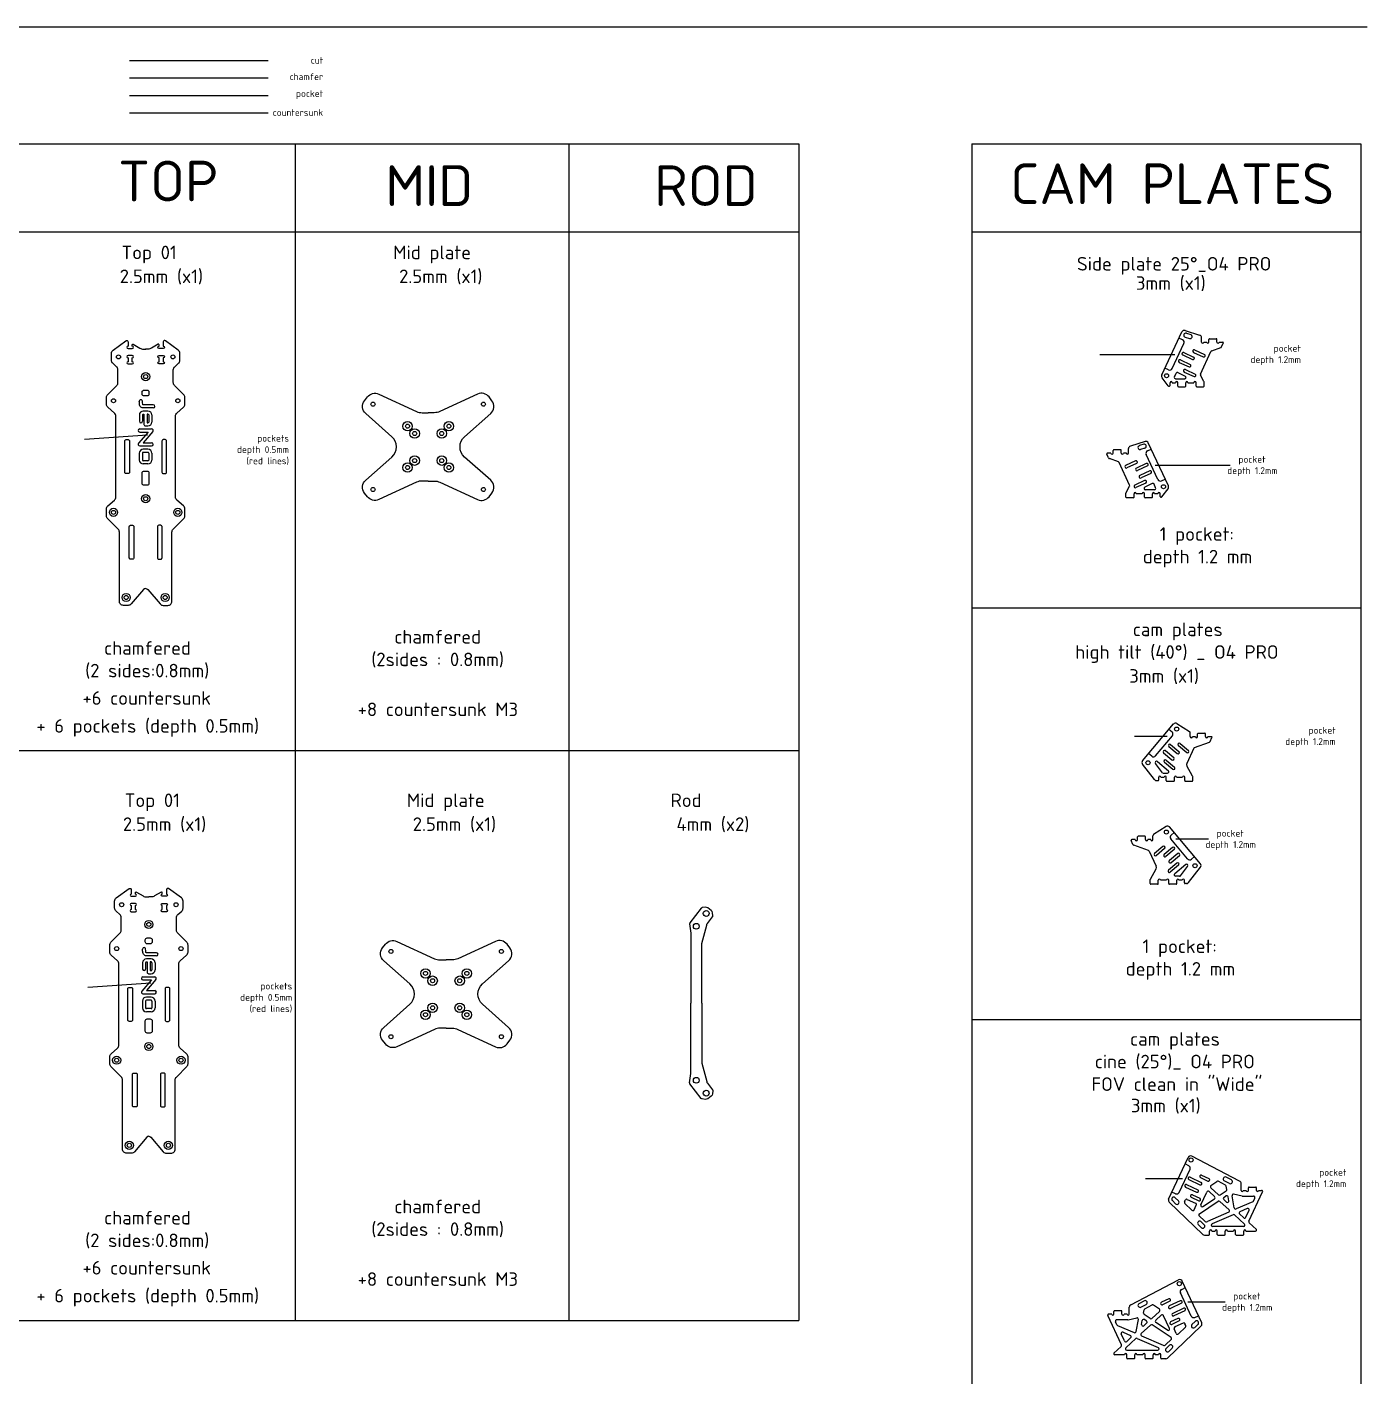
# Model space of a CAD drawing. Header units: millimetres. Extents: x -432 to 1510, y -1467 to 566.
# Drawn here: x 520 to 1509, y -499 to 496 of the extents above; entities that cross this region are included whole.
import ezdxf

# ---------------------------------------------------------------- set-up
doc = ezdxf.new("R2010")
doc.units = ezdxf.units.MM
for name, color, linetype in [('ANNOTATION', 7, 'Continuous'), ('CHAMFER', 7, 'Continuous'), ('COUNTERSINK', 7, 'Continuous'), ('CUT', 7, 'Continuous'), ('POCKET', 7, 'Continuous')]:
    doc.layers.add(name, color=color, linetype=linetype)

msp = doc.modelspace()

# ---------------------------------------------------------------- linework, layer by layer
at = {"layer": 'ANNOTATION'}
for p, q in [((0, 496), (1509.18, 496)), ((0, 409.71), (1090, 409.71)), ((718.16, 409.71), (718.16, -458.36)), ((920.23, 409.71), (920.23, -458.36)), ((1090, 409.71), (1090, -458.36)), ((1217.51, 409.71), (1217.51, -1175.21)), ((1217.51, 409.71), (1504.62, 409.71)), ((1504.62, 409.71), (1504.62, -1175.21)), ((0, 344.9), (1090, 344.9)), ((1217.51, 344.9), (1504.62, 344.9)), ((1217.51, 67.29), (1504.62, 67.29)), ((0, -37.97), (1090, -37.97)), ((1217.51, -236.3), (1504.62, -236.3)), ((0, -458.36), (1090, -458.36))]:
    msp.add_line(p, q, dxfattribs=at)
at = {"layer": 'CHAMFER'}
msp.add_line((596.02, 458.36), (698.26, 458.36), dxfattribs=at)
at = {"layer": 'COUNTERSINK'}
msp.add_line((596.02, 432.58), (698.26, 432.58), dxfattribs=at)
for centre, radius in [((607.9, 238.01), 3), ((801.15, 201.44), 3.5), ((806.4, 196.05), 3.5), ((826.4, 196.05), 3.5), ((831.65, 201.44), 3.5), ((806.4, 176.05), 3.5), ((826.4, 176.05), 3.5), ((801.15, 170.94), 3.5), ((831.65, 170.94), 3.5), ((607.9, 147.93), 3), ((584.17, 137.83), 3), ((631.62, 137.83), 3), ((593.49, 75.01), 3), ((622.31, 75.01), 3), ((610.25, -166.21), 3), ((814.4, -202.34), 3.5), ((844.9, -202.34), 3.5), ((819.65, -207.73), 3.5), ((839.65, -207.73), 3.5), ((819.65, -227.73), 3.5), ((839.65, -227.73), 3.5), ((814.4, -232.84), 3.5), ((844.9, -232.84), 3.5), ((610.25, -256.29), 3), ((586.52, -266.39), 3), ((633.98, -266.39), 3), ((595.84, -329.21), 3), ((624.66, -329.21), 3)]:
    msp.add_circle(centre, radius, dxfattribs=at)
at = {"layer": 'CUT'}
for p, q in [((596.02, 471.26), (698.26, 471.26)), ((1357.7, 239.22), (1372.5, 270.95)), ((1374.9, 272.02), (1385.68, 268.67)), ((1375.88, 269.97), (1379.07, 268.98)), ((1374.99, 267.1), (1378.18, 266.11)), ((1387.08, 263.51), (1387.08, 266.76)), ((1388.68, 263.51), (1390.88, 263.51)), ((1392.48, 263.51), (1392.48, 265.51)), ((1392.98, 266.01), (1397.93, 266.01)), ((1394.57, 256.97), (1401.23, 259.4)), ((1398.43, 263.51), (1398.43, 265.51)), ((1400.03, 263.51), (1402.69, 263.51)), ((1401.8, 259.91), (1403.14, 262.8)), ((1371.46, 250.35), (1378.71, 246.97)), ((1373.15, 253.98), (1380.4, 250.6)), ((1373.99, 255.79), (1381.24, 252.41)), ((1381.1, 255.92), (1388.35, 252.54)), ((1381.94, 257.73), (1389.19, 254.35)), ((1386.28, 239.89), (1394, 256.45)), ((1367.06, 237.91), (1368.26, 240.48)), ((1369.59, 240.96), (1375.1, 238.4)), ((1370.61, 248.54), (1377.86, 245.16)), ((1374.34, 241.41), (1381.59, 238.04)), ((1375.18, 243.23), (1382.43, 239.85)), ((1388.86, 234.43), (1386.31, 238.98)), ((1362.53, 231.2), (1357.93, 237.15)), ((1362.93, 231.01), (1363.32, 231.01)), ((1363.82, 231.51), (1363.82, 233.51)), ((1365.42, 233.51), (1367.86, 233.51)), ((1367.97, 236.49), (1374.68, 236.49)), ((1369.46, 231.01), (1369.46, 233.51)), ((1369.96, 230.51), (1374.91, 230.51)), ((1375.41, 231.01), (1375.41, 233.51)), ((1377.01, 233.51), (1381.44, 233.51)), ((1383.04, 231.01), (1383.04, 233.51)), ((1383.54, 230.51), (1388.49, 230.51)), ((1388.99, 231.01), (1388.99, 233.94)), ((609.27, 194.8), (562.76, 191.57)), ((1345.36, 190.12), (1334.59, 186.77)), ((1318.47, 178.01), (1317.13, 180.9)), ((1320.24, 181.61), (1317.58, 181.61)), ((1321.84, 181.61), (1321.84, 183.61)), ((1327.29, 184.11), (1322.34, 184.11)), ((1327.79, 181.61), (1327.79, 183.61)), ((1331.58, 181.61), (1329.39, 181.61)), ((1333.18, 181.61), (1333.18, 184.86)), ((1344.38, 188.07), (1341.19, 187.07)), ((1345.27, 185.2), (1342.08, 184.21)), ((1362.57, 157.31), (1347.77, 189.05)), ((1325.7, 175.07), (1319.03, 177.49)), ((1333.99, 157.99), (1326.27, 174.55)), ((1338.33, 175.83), (1331.07, 172.45)), ((1339.17, 174.01), (1331.92, 170.63)), ((1346.28, 173.89), (1339.03, 170.51)), ((1347.12, 172.07), (1339.87, 168.69)), ((1345.09, 161.33), (1337.84, 157.95)), ((1345.93, 159.51), (1338.68, 156.13)), ((1348.81, 168.45), (1341.56, 165.07)), ((1349.66, 166.64), (1342.41, 163.26)), ((1331.28, 149.11), (1331.28, 152.04)), ((1331.4, 152.53), (1333.95, 157.08)), ((1337.23, 149.11), (1337.23, 151.61)), ((1343.26, 151.61), (1338.83, 151.61)), ((1344.86, 149.11), (1344.86, 151.61)), ((1350.68, 159.06), (1345.17, 156.49)), ((1352.3, 154.59), (1345.59, 154.59)), ((1350.81, 149.11), (1350.81, 151.61)), ((1353.2, 156.01), (1352.01, 158.58)), ((1354.84, 151.61), (1352.41, 151.61)), ((1356.44, 149.61), (1356.44, 151.61)), ((1357.74, 149.3), (1362.34, 155.24)), ((1336.73, 148.61), (1331.78, 148.61)), ((1350.31, 148.61), (1345.36, 148.61)), ((1357.34, 149.11), (1356.94, 149.11)), ((1343.58, -45.43), (1366.34, -18.3)), ((1368.95, -17.91), (1378.24, -23.87)), ((1378.7, -27.6), (1378.7, -24.71)), ((1380.3, -27.6), (1382.5, -27.6)), ((1384.1, -27.6), (1384.1, -25.6)), ((1384.6, -25.1), (1389.55, -25.1)), ((1390.05, -27.6), (1390.05, -25.6)), ((1391.65, -27.6), (1394.31, -27.6)), ((1393.42, -31.2), (1394.76, -28.31)), ((1359.1, -39.49), (1365.23, -44.64)), ((1360.38, -37.96), (1366.51, -43.1)), ((1362.95, -34.9), (1369.08, -40.04)), ((1364.24, -33.37), (1370.37, -38.51)), ((1369.99, -34.28), (1376.12, -39.42)), ((1371.28, -32.75), (1377.41, -37.89)), ((1381.39, -36.2), (1376.2, -47.33)), ((1381.95, -35.68), (1392.85, -31.72)), ((1352.35, -59.33), (1343.53, -47.94)), ((1358.3, -54.23), (1353.03, -47.43)), ((1354.46, -46.05), (1362.58, -52.86)), ((1359.71, -46.54), (1365.84, -51.68)), ((1360.99, -45), (1367.12, -50.15)), ((1380.48, -56.68), (1376.26, -49.15)), ((1355.44, -59.6), (1355.44, -57.6)), ((1357.04, -57.6), (1359.48, -57.6)), ((1359.09, -54.62), (1361.93, -54.62)), ((1361.08, -60.1), (1361.08, -57.6)), ((1367.03, -60.1), (1367.03, -57.6)), ((1368.63, -57.6), (1373.06, -57.6)), ((1374.66, -60.1), (1374.66, -57.6)), ((1380.61, -60.1), (1380.61, -57.17)), ((1353.93, -60.1), (1354.94, -60.1)), ((1361.58, -60.6), (1366.53, -60.6)), ((1375.16, -60.6), (1380.11, -60.6)), ((1360.89, -93.9), (1351.6, -99.86)), ((1386.26, -121.42), (1363.5, -94.29)), ((1336.42, -107.19), (1335.08, -104.31)), ((1338.19, -103.59), (1335.53, -103.59)), ((1347.89, -111.67), (1336.99, -107.71)), ((1339.79, -103.59), (1339.79, -101.59)), ((1345.24, -101.09), (1340.29, -101.09)), ((1345.74, -103.59), (1345.74, -101.59)), ((1349.54, -103.59), (1347.34, -103.59)), ((1351.14, -103.59), (1351.14, -100.7)), ((1358.56, -108.74), (1352.43, -113.88)), ((1365.6, -109.36), (1359.47, -114.5)), ((1348.45, -112.19), (1353.64, -123.32)), ((1359.84, -110.27), (1353.72, -115.41)), ((1366.89, -110.89), (1360.76, -116.03)), ((1369.46, -113.95), (1363.33, -119.09)), ((1370.74, -115.49), (1364.61, -120.63)), ((1349.36, -132.67), (1353.58, -125.14)), ((1368.85, -120.99), (1362.72, -126.14)), ((1370.13, -122.53), (1364, -127.67)), ((1375.38, -122.04), (1367.26, -128.85)), ((1371.54, -130.23), (1376.81, -123.42)), ((1377.49, -135.32), (1386.31, -123.93)), ((1349.23, -136.09), (1349.23, -133.16)), ((1354.68, -136.59), (1349.73, -136.59)), ((1355.18, -136.09), (1355.18, -133.59)), ((1361.21, -133.59), (1356.78, -133.59)), ((1362.81, -136.09), (1362.81, -133.59)), ((1368.26, -136.59), (1363.31, -136.59)), ((1370.75, -130.61), (1367.91, -130.61)), ((1368.76, -136.09), (1368.76, -133.59)), ((1372.8, -133.59), (1370.36, -133.59)), ((1374.4, -135.59), (1374.4, -133.59)), ((1375.91, -136.09), (1374.9, -136.09)), ((611.63, -209.42), (565.12, -212.66)), ((1362.78, -368.87), (1377.11, -338.15)), ((1415.19, -355.64), (1379.84, -337.22)), ((1376.08, -358.12), (1384.23, -361.92)), ((1377.77, -354.5), (1385.92, -358.3)), ((1378.61, -352.68), (1386.77, -356.49)), ((1386.28, -353.01), (1391.72, -355.55)), ((1387.13, -351.2), (1392.57, -353.73)), ((1394.03, -358.89), (1398.35, -355.81)), ((1404.7, -358.51), (1399.39, -355.74)), ((1407.67, -357.36), (1403.8, -355.34)), ((1409.06, -354.7), (1405.19, -352.68)), ((1416.27, -362.44), (1416.27, -357.42)), ((1367.61, -367.85), (1370.03, -370.16)), ((1375.23, -359.93), (1383.39, -363.74)), ((1379.52, -367.51), (1384.96, -370.05)), ((1380.36, -365.7), (1385.8, -368.23)), ((1386.6, -373.14), (1391.04, -363.62)), ((1396.73, -367.06), (1392.62, -363.31)), ((1399.64, -365.66), (1393.93, -360.44)), ((1400.87, -365.75), (1405.26, -362.79)), ((1403.55, -367.57), (1405.1, -366.52)), ((1405.68, -361.79), (1405.22, -359.22)), ((1407.18, -370.13), (1406.65, -367.17)), ((1411.17, -375.4), (1409.55, -366.33)), ((1416.97, -366.66), (1410.76, -365.18)), ((1417.21, -366.69), (1425.46, -366.69)), ((1417.87, -362.44), (1420.06, -362.44)), ((1421.66, -362.44), (1421.66, -360.44)), ((1422.04, -385.21), (1432.12, -363.58)), ((1422.16, -359.94), (1427.11, -359.94)), ((1425.35, -370.29), (1426.37, -368.11)), ((1427.61, -362.44), (1427.61, -360.44)), ((1429.21, -362.44), (1431.4, -362.44)), ((1363.21, -371.16), (1387.99, -394.88)), ((1365.54, -370.01), (1367.95, -372.32)), ((1374.5, -370.89), (1375.13, -369.54)), ((1374.72, -372.04), (1379.99, -377.09)), ((1376.46, -369.05), (1382.73, -371.98)), ((1381.59, -376.79), (1383.22, -373.31)), ((1385.47, -379.77), (1399.29, -370.44)), ((1388.07, -374.39), (1396.61, -368.63)), ((1407.42, -376.85), (1400.52, -370.54)), ((1405.52, -371.04), (1403.43, -369.13)), ((1424.84, -370.79), (1412.55, -376.14)), ((1420.85, -375.8), (1415.39, -378.18)), ((1419.75, -382.31), (1422.16, -377.14)), ((1384.58, -387.64), (1387, -389.95)), ((1385.34, -381.32), (1389.17, -384.99)), ((1386.66, -385.47), (1389.07, -387.78)), ((1407.14, -378.5), (1391.36, -385.38)), ((1410.38, -380.36), (1394.87, -387.12)), ((1418.84, -387.3), (1411.45, -380.54)), ((1418.17, -382.62), (1415.12, -379.83)), ((1427.59, -391.25), (1422.27, -386.37)), ((1389.37, -395.44), (1392.5, -395.44)), ((1393, -394.94), (1393, -392.44)), ((1394.6, -392.44), (1397.04, -392.44)), ((1418.16, -389.04), (1395.27, -389.04)), ((1398.64, -394.94), (1398.64, -392.44)), ((1399.14, -395.44), (1404.09, -395.44)), ((1404.59, -394.94), (1404.59, -392.44)), ((1406.19, -392.44), (1410.62, -392.44)), ((1412.22, -394.94), (1412.22, -392.44)), ((1412.72, -395.44), (1417.67, -395.44)), ((1418.17, -394.94), (1418.17, -392.44)), ((1419.77, -392.44), (1426.89, -392.44)), ((1334.81, -446.89), (1370.16, -428.46)), ((1387.22, -460.11), (1372.89, -429.39)), ((1340.94, -445.95), (1344.81, -443.93)), ((1342.32, -448.61), (1346.2, -446.59)), ((1345.3, -449.75), (1350.61, -446.99)), ((1355.97, -450.13), (1351.65, -447.06)), ((1362.87, -442.44), (1357.43, -444.98)), ((1363.72, -444.26), (1358.28, -446.79)), ((1371.39, -443.93), (1363.23, -447.73)), ((1372.23, -445.74), (1364.08, -449.54)), ((1327.96, -476.46), (1317.88, -454.82)), ((1320.79, -453.69), (1318.6, -453.69)), ((1322.39, -453.69), (1322.39, -451.69)), ((1327.84, -451.19), (1322.89, -451.19)), ((1328.34, -453.69), (1328.34, -451.69)), ((1332.13, -453.69), (1329.94, -453.69)), ((1333.02, -457.91), (1339.24, -456.43)), ((1333.73, -453.69), (1333.73, -448.66)), ((1338.83, -466.65), (1340.45, -457.58)), ((1344.31, -453.03), (1344.77, -450.46)), ((1349.13, -457), (1344.74, -454.04)), ((1346.45, -458.81), (1344.89, -457.76)), ((1350.36, -456.91), (1356.07, -451.69)), ((1353.27, -458.31), (1357.38, -454.55)), ((1363.39, -464.39), (1358.96, -454.87)), ((1369.63, -456.94), (1364.2, -459.48)), ((1373.92, -449.37), (1365.77, -453.17)), ((1374.77, -451.18), (1366.61, -454.98)), ((1324.65, -461.54), (1323.63, -459.36)), ((1332.79, -457.94), (1324.54, -457.94)), ((1325.16, -462.03), (1337.45, -467.39)), ((1329.15, -467.04), (1334.6, -469.42)), ((1342.58, -468.09), (1349.48, -461.78)), ((1342.82, -461.38), (1343.35, -458.42)), ((1344.48, -462.29), (1346.57, -460.38)), ((1364.53, -471.01), (1350.71, -461.69)), ((1361.93, -465.64), (1353.39, -459.88)), ((1386.79, -462.4), (1362.01, -486.13)), ((1370.48, -458.76), (1365.04, -461.29)), ((1368.41, -468.04), (1366.78, -464.55)), ((1373.54, -460.3), (1367.27, -463.22)), ((1375.28, -463.28), (1370, -468.34)), ((1375.5, -462.14), (1374.86, -460.78)), ((1382.39, -459.09), (1379.97, -461.4)), ((1384.46, -461.26), (1382.05, -463.57)), ((1322.41, -482.49), (1327.73, -477.62)), ((1330.25, -473.55), (1327.84, -468.38)), ((1331.16, -478.55), (1338.55, -471.79)), ((1331.83, -473.87), (1334.88, -471.08)), ((1339.62, -471.61), (1355.13, -478.37)), ((1342.86, -469.75), (1358.64, -476.63)), ((1364.66, -472.56), (1360.82, -476.24)), ((1363.34, -476.72), (1360.93, -479.03)), ((1330.23, -483.69), (1323.1, -483.69)), ((1331.83, -486.19), (1331.83, -483.69)), ((1331.84, -480.28), (1354.73, -480.28)), ((1337.28, -486.69), (1332.33, -486.69)), ((1337.78, -486.19), (1337.78, -483.69)), ((1343.81, -483.69), (1339.38, -483.69)), ((1345.41, -486.19), (1345.41, -483.69)), ((1350.86, -486.69), (1345.91, -486.69)), ((1351.36, -486.19), (1351.36, -483.69)), ((1355.4, -483.69), (1352.96, -483.69)), ((1357, -486.19), (1357, -483.69)), ((1360.63, -486.69), (1357.5, -486.69)), ((1365.42, -478.88), (1363, -481.19))]:
    msp.add_line(p, q, dxfattribs=at)
for points in [[(607.9, 81.7, 0.219685), (606.37, 81), (597.23, 70.27, -0.219685), (594.95, 69.22), (591.48, 69.22, -0.414214), (588.48, 72.22), (588.48, 123.3, 0.198912), (587.6, 125.42), (579.89, 133.13, -0.198912), (579.01, 135.25), (579.01, 140.34, -0.214457), (580.02, 142.58), (584.82, 146.84, 0.214457), (585.83, 149.09), (585.83, 208.92, 0.214457), (584.82, 211.16), (580.02, 215.42, -0.214457), (579.01, 217.67), (579.01, 222.75, -0.198912), (579.89, 224.87), (586.6, 231.58, 0.198912), (587.48, 233.71), (587.48, 243.1, 0.214457), (586.47, 245.34), (583.67, 247.83, -0.214457), (582.66, 250.07), (582.66, 255.2, -0.240015), (583.89, 257.63), (593.31, 264.47, -0.612884), (594.9, 263.66), (594.9, 260.45, 1), (594.9, 258.85), (598.02, 258.85, 1), (598.02, 260.45), (598.02, 261.52, -0.58149), (598.77, 261.95), (603.7, 259.02, 0.134807), (606.25, 258.32), (607.92, 258.32)], [(607.9, 81.7, -0.219685), (609.42, 81), (618.56, 70.27, 0.219685), (620.84, 69.22), (624.31, 69.22, 0.414214), (627.31, 72.22), (627.31, 123.3, -0.198912), (628.19, 125.42), (635.91, 133.13, 0.198912), (636.78, 135.25), (636.78, 140.34, 0.214457), (635.77, 142.58), (630.97, 146.84, -0.214457), (629.96, 149.09), (629.96, 208.92, -0.214457), (630.97, 211.16), (635.77, 215.42, 0.214457), (636.78, 217.67), (636.78, 222.75, 0.198912), (635.91, 224.87), (629.19, 231.58, -0.198912), (628.31, 233.71), (628.31, 243.1, -0.214457), (629.32, 245.34), (632.13, 247.83, 0.214457), (633.13, 250.07), (633.13, 255.2, 0.240015), (631.9, 257.63), (622.48, 264.47, 0.612884), (620.9, 263.66), (620.9, 260.45, -1), (620.9, 258.85), (617.78, 258.85, -1), (617.78, 260.45), (617.78, 261.52, 0.58149), (617.02, 261.95), (612.09, 259.02, -0.134807), (609.54, 258.32), (607.88, 258.32)], [(816.4, 160.99), (811.93, 160.99, 0.108151), (807.75, 160.08), (779.98, 147.31, -0.349298), (771.51, 149.39), (769.39, 152.13, -0.394865), (770.3, 161.66), (789.57, 178.7, 0.450632), (789.57, 193.68), (770.3, 210.72, -0.394865), (769.39, 220.25), (771.51, 222.99, -0.349298), (779.98, 225.07), (807.75, 212.3, 0.108151), (811.93, 211.39), (816.4, 211.39)], [(816.4, 160.99), (820.88, 160.99, -0.108151), (825.06, 160.08), (852.83, 147.31, 0.349298), (861.3, 149.39), (863.42, 152.13, 0.394865), (862.51, 161.66), (843.24, 178.7, -0.450632), (843.24, 193.68), (862.51, 210.72, 0.394865), (863.42, 220.25), (861.3, 222.99, 0.349298), (852.83, 225.07), (825.06, 212.3, -0.108151), (820.88, 211.39), (816.4, 211.39)], [(610.25, -322.52, 0.219685), (608.73, -323.23), (599.59, -333.95, -0.219685), (597.31, -335), (593.83, -335, -0.414214), (590.83, -332), (590.83, -280.92, 0.198912), (589.95, -278.8), (582.24, -271.09, -0.198912), (581.36, -268.97), (581.36, -263.88, -0.214457), (582.37, -261.64), (587.17, -257.38, 0.214457), (588.18, -255.14), (588.18, -195.3, 0.214457), (587.17, -193.06), (582.37, -188.8, -0.214457), (581.36, -186.55), (581.36, -181.47, -0.198912), (582.24, -179.35), (588.95, -172.64, 0.198912), (589.83, -170.52), (589.83, -161.12, 0.214457), (588.82, -158.88), (586.02, -156.39, -0.214457), (585.01, -154.15), (585.01, -149.02, -0.240015), (586.25, -146.59), (595.66, -139.75, -0.612884), (597.25, -140.56), (597.25, -143.77, 1), (597.25, -145.37), (600.37, -145.37, 1), (600.37, -143.77), (600.37, -142.7, -0.58149), (601.13, -142.27), (606.05, -145.2, 0.134807), (608.6, -145.9), (610.27, -145.9)], [(610.25, -322.52, -0.219685), (611.77, -323.23), (620.91, -333.95, 0.219685), (623.19, -335), (626.67, -335, 0.414214), (629.67, -332), (629.67, -280.92, -0.198912), (630.55, -278.8), (638.26, -271.09, 0.198912), (639.14, -268.97), (639.14, -263.88, 0.214457), (638.13, -261.64), (633.33, -257.38, -0.214457), (632.32, -255.14), (632.32, -195.3, -0.214457), (633.33, -193.06), (638.13, -188.8, 0.214457), (639.14, -186.55), (639.14, -181.47, 0.198912), (638.26, -179.35), (631.55, -172.64, -0.198912), (630.67, -170.52), (630.67, -161.12, -0.214457), (631.68, -158.88), (634.48, -156.39, 0.214457), (635.49, -154.15), (635.49, -149.02, 0.240015), (634.25, -146.59), (624.84, -139.75, 0.612884), (623.25, -140.56), (623.25, -143.77, -1), (623.25, -145.37), (620.13, -145.37, -1), (620.13, -143.77), (620.13, -142.7, 0.58149), (619.37, -142.27), (614.45, -145.2, -0.134807), (611.9, -145.9), (610.23, -145.9)], [(1023.93, -154.99), (1022.66, -154.01, 0.198912), (1020.82, -153.51), (1018.6, -153.8, 0.198912), (1017.94, -154.18), (1009.53, -165.07, 0.198912), (1009.33, -165.8), (1010.21, -172.65, -0.031978), (1010.22, -172.78), (1010.22, -224.39)], [(1018.22, -224.39), (1018.22, -180.99, -0.064182), (1018.32, -180.23), (1021.89, -166.62, -0.100626), (1022.41, -165.55), (1026.24, -160.59, 0.198912), (1026.44, -159.85), (1026.16, -157.63, 0.198912), (1025.21, -155.97), (1023.93, -154.99)], [(829.65, -242.79), (825.18, -242.79, 0.108151), (821, -243.7), (793.22, -256.47, -0.349298), (784.76, -254.39), (782.64, -251.65, -0.394865), (783.55, -242.12), (802.82, -225.08, 0.450632), (802.82, -210.1), (783.55, -193.06, -0.394865), (782.64, -183.53), (784.76, -180.79, -0.349298), (793.22, -178.71), (821, -191.48, 0.108151), (825.18, -192.39), (829.65, -192.39)], [(829.65, -242.79), (834.13, -242.79, -0.108151), (838.31, -243.7), (866.08, -256.47, 0.349298), (874.55, -254.39), (876.66, -251.65, 0.394865), (875.76, -242.12), (856.49, -225.08, -0.450632), (856.49, -210.1), (875.76, -193.06, 0.394865), (876.66, -183.53), (874.55, -180.79, 0.349298), (866.08, -178.71), (838.31, -191.48, -0.108151), (834.13, -192.39), (829.65, -192.39)], [(1023.93, -293.79), (1022.66, -294.77, -0.198912), (1020.82, -295.27), (1018.6, -294.99, -0.198912), (1017.94, -294.61), (1009.53, -283.72, -0.198912), (1009.33, -282.98), (1010.21, -276.13, 0.031978), (1010.22, -276), (1010.22, -224.39)], [(1018.22, -224.39), (1018.22, -267.79, 0.064182), (1018.32, -268.55), (1021.89, -282.16, 0.100626), (1022.41, -283.24), (1026.24, -288.19, -0.198912), (1026.44, -288.93), (1026.16, -291.15, -0.198912), (1025.21, -292.81), (1023.93, -293.79)]]:
    msp.add_lwpolyline(points, format="xyb", dxfattribs=at)
for points in [[(598.02, 251.93, 1), (598.02, 253.53), (594.9, 253.53, 1), (594.9, 251.93), (594.9, 249.03, 1), (594.9, 247.43), (598.02, 247.43, 1), (598.02, 249.03)], [(617.78, 251.93, -1), (617.78, 253.53), (620.9, 253.53, -1), (620.9, 251.93), (620.9, 249.03, -1), (620.9, 247.43), (617.78, 247.43, -1), (617.78, 249.03)], [(593.42, 191.5), (594.92, 191.5, -0.414214), (595.92, 190.5), (595.92, 167.5, -0.414214), (594.92, 166.5), (593.42, 166.5, -0.414214), (592.42, 167.5), (592.42, 190.5, -0.414214)], [(622.38, 191.5), (620.88, 191.5, 0.414214), (619.88, 190.5), (619.88, 167.5, 0.414214), (620.88, 166.5), (622.38, 166.5, 0.414214), (623.38, 167.5), (623.38, 190.5, 0.414214)], [(596.77, 128.33), (598.27, 128.33, -0.414214), (599.27, 127.33), (599.27, 104.33, -0.414214), (598.27, 103.33), (596.77, 103.33, -0.414214), (595.77, 104.33), (595.77, 127.33, -0.414214)], [(619.02, 128.33), (617.52, 128.33, 0.414214), (616.52, 127.33), (616.52, 104.33, 0.414214), (617.52, 103.33), (619.02, 103.33, 0.414214), (620.02, 104.33), (620.02, 127.33, 0.414214)], [(600.37, -152.29, 1), (600.37, -150.69), (597.25, -150.69, 1), (597.25, -152.29), (597.25, -155.19, 1), (597.25, -156.79), (600.37, -156.79, 1), (600.37, -155.19)], [(620.13, -152.29, -1), (620.13, -150.69), (623.25, -150.69, -1), (623.25, -152.29), (623.25, -155.19, -1), (623.25, -156.79), (620.13, -156.79, -1), (620.13, -155.19)], [(595.77, -212.72), (597.27, -212.72, -0.414214), (598.27, -213.72), (598.27, -236.72, -0.414214), (597.27, -237.72), (595.77, -237.72, -0.414214), (594.77, -236.72), (594.77, -213.72, -0.414214)], [(624.73, -212.72), (623.23, -212.72, 0.414214), (622.23, -213.72), (622.23, -236.72, 0.414214), (623.23, -237.72), (624.73, -237.72, 0.414214), (625.73, -236.72), (625.73, -213.72, 0.414214)], [(599.13, -275.89), (600.63, -275.89, -0.414214), (601.63, -276.89), (601.63, -299.89, -0.414214), (600.63, -300.89), (599.13, -300.89, -0.414214), (598.13, -299.89), (598.13, -276.89, -0.414214)], [(621.37, -275.89), (619.87, -275.89, 0.414214), (618.87, -276.89), (618.87, -299.89, 0.414214), (619.87, -300.89), (621.37, -300.89, 0.414214), (622.37, -299.89), (622.37, -276.89, 0.414214)]]:
    msp.add_lwpolyline(points, format="xyb", close=True, dxfattribs=at)
for centre, radius in [((587.82, 252.58), 1.5), ((627.98, 252.58), 1.5), ((607.9, 238.01), 1.5), ((1361.25, 238.66), 1.5), ((584.17, 220.18), 1.5), ((631.62, 220.18), 1.5), ((775.65, 217.66), 1.5), ((857.16, 217.66), 1.5), ((801.15, 201.44), 1.5), ((831.65, 201.44), 1.5), ((806.4, 196.05), 1.5), ((826.4, 196.05), 1.5), ((801.15, 170.94), 1.5), ((806.4, 176.05), 1.5), ((826.4, 176.05), 1.5), ((831.65, 170.94), 1.5), ((607.9, 147.93), 1.5), ((775.65, 154.72), 1.5), ((857.16, 154.72), 1.5), ((1359.01, 156.76), 1.5), ((584.17, 137.83), 1.5), ((631.62, 137.83), 1.5), ((593.49, 75.01), 1.5), ((622.31, 75.01), 1.5), ((1368.71, -22.05), 1.5), ((1347.58, -46.91), 1.5), ((1361.13, -98.04), 1.5), ((1382.26, -122.9), 1.5), ((590.17, -151.64), 1.5), ((630.33, -151.64), 1.5), ((1021.55, -158.08), 2.15), ((610.25, -166.21), 1.5), ((1014.22, -167.58), 2.15), ((586.52, -184.04), 1.5), ((633.98, -184.04), 1.5), ((788.9, -186.12), 1.5), ((870.41, -186.12), 1.5), ((814.4, -202.34), 1.5), ((819.65, -207.73), 1.5), ((839.65, -207.73), 1.5), ((844.9, -202.34), 1.5), ((819.65, -227.73), 1.5), ((839.65, -227.73), 1.5), ((814.4, -232.84), 1.5), ((844.9, -232.84), 1.5), ((788.9, -249.06), 1.5), ((870.41, -249.06), 1.5), ((610.25, -256.29), 1.5), ((586.52, -266.39), 1.5), ((633.98, -266.39), 1.5), ((1014.22, -281.21), 2.15), ((1021.55, -290.7), 2.15), ((595.84, -329.21), 1.5), ((624.66, -329.21), 1.5), ((1379.32, -340), 1.5), ((1370.68, -431.25), 1.5)]:
    msp.add_circle(centre, radius, dxfattribs=at)
for centre, radius, start, end in [((1374.31, 270.11), 2, 72.72624, 155), ((1375.44, 268.54), 1.5, 72.72624, 252.72624), ((1378.63, 267.54), 1.5, 252.72624, 72.72624), ((1385.08, 266.76), 2, 0, 72.72624), ((1387.88, 263.51), 0.8, 180, 0), ((1391.68, 263.51), 0.8, 180, 0), ((1392.98, 265.51), 0.5, 90, 180), ((1397.93, 265.51), 0.5, 0, 90), ((1399.23, 263.51), 0.8, 180, 0), ((1400.89, 260.34), 1, 289.99348, 335), ((1402.69, 263.01), 0.5, 335, 90), ((1371.03, 249.44), 1, 65.00996, 245.00996), ((1373.57, 254.88), 1, 65.00996, 245.00996), ((1380.82, 251.5), 1, 245.00996, 65.00996), ((1381.52, 256.82), 1, 65.00996, 245.00996), ((1388.77, 253.44), 1, 245.00996, 65.00996), ((1394.91, 256.03), 1, 109.99348, 155), ((1359.51, 238.37), 2, 155, 217.7421), ((1369.17, 240.06), 1, 65.00996, 155), ((1374.76, 242.32), 1, 65.00996, 245.00996), ((1378.28, 246.06), 1, 245.00996, 65.00996), ((1382.01, 238.94), 1, 245.00996, 65.00996), ((1387.19, 239.47), 1, 155, 209.26207), ((1362.93, 231.51), 0.5, 217.7421, 270), ((1363.32, 231.51), 0.5, 270, 0), ((1364.62, 233.51), 0.8, 0, 180), ((1367.97, 237.49), 1, 155, 270), ((1368.66, 233.51), 0.8, 0, 180), ((1369.96, 231.01), 0.5, 180, 270), ((1374.68, 237.49), 1, 270, 65.00996), ((1374.91, 231.01), 0.5, 270, 0), ((1376.21, 233.51), 0.8, 0, 180), ((1382.24, 233.51), 0.8, 0, 180), ((1383.54, 231.01), 0.5, 180, 270), ((1388.49, 231.01), 0.5, 270, 0), ((1387.99, 233.94), 1, 0, 29.26207), ((1345.96, 188.21), 2, 25, 107.27376), ((1317.58, 181.11), 0.5, 90, 205), ((1321.04, 181.61), 0.8, 180, 0), ((1322.34, 183.61), 0.5, 90, 180), ((1327.29, 183.61), 0.5, 0, 90), ((1328.59, 181.61), 0.8, 180, 0), ((1332.38, 181.61), 0.8, 180, 0), ((1335.18, 184.86), 2, 107.27376, 180), ((1341.64, 185.64), 1.5, 107.27376, 287.27376), ((1344.83, 186.63), 1.5, 287.27376, 107.27376), ((1319.38, 178.43), 1, 205, 250.00652), ((1325.36, 174.13), 1, 25, 70.00652), ((1331.5, 171.54), 1, 114.99004, 294.99004), ((1338.75, 174.92), 1, 294.99004, 114.99004), ((1339.45, 169.6), 1, 114.99004, 294.99004), ((1346.7, 172.98), 1, 294.99004, 114.99004), ((1341.98, 164.16), 1, 114.99004, 294.99004), ((1345.51, 160.42), 1, 294.99004, 114.99004), ((1349.23, 167.54), 1, 294.99004, 114.99004), ((1332.28, 152.04), 1, 150.73793, 180), ((1333.08, 157.57), 1, 330.73793, 25), ((1338.03, 151.61), 0.8, 0, 180), ((1338.26, 157.04), 1, 114.99004, 294.99004), ((1344.06, 151.61), 0.8, 0, 180), ((1345.59, 155.59), 1, 114.99004, 270), ((1351.1, 158.16), 1, 25, 114.99004), ((1351.61, 151.61), 0.8, 0, 180), ((1352.3, 155.59), 1, 270, 25), ((1355.64, 151.61), 0.8, 0, 180), ((1356.94, 149.61), 0.5, 180, 270), ((1360.76, 156.47), 2, 322.2579, 25), ((1331.78, 149.11), 0.5, 180, 270), ((1336.73, 149.11), 0.5, 270, 0), ((1345.36, 149.11), 0.5, 180, 270), ((1350.31, 149.11), 0.5, 270, 0), ((1357.34, 149.61), 0.5, 270, 322.2579), ((1367.87, -19.59), 2, 57.28585, 140), ((1377.7, -24.71), 1, 0, 57.28585), ((1379.5, -27.6), 0.8, 180, 0), ((1383.3, -27.6), 0.8, 180, 0), ((1384.6, -25.6), 0.5, 90, 180), ((1389.55, -25.6), 0.5, 0, 90), ((1390.85, -27.6), 0.8, 180, 0), ((1394.31, -28.1), 0.5, 335, 90), ((1359.74, -38.73), 1, 50.00996, 230.00996), ((1363.6, -34.13), 1, 50.00996, 230.00996), ((1369.73, -39.27), 1, 230.00996, 50.00996), ((1370.64, -33.51), 1, 49.99004, 229.99004), ((1376.76, -38.66), 1, 229.99004, 49.99004), ((1382.29, -36.62), 1, 109.99348, 155), ((1392.51, -30.78), 1, 289.99348, 335), ((1345.11, -46.71), 2, 140, 217.7421), ((1353.82, -46.82), 1, 50.00996, 217.7421), ((1360.35, -45.77), 1, 50.00996, 230.00996), ((1365.87, -43.87), 1, 230.00996, 50.00996), ((1378.01, -48.17), 2, 155, 209.26207), ((1353.93, -58.1), 2, 217.7421, 270), ((1354.94, -59.6), 0.5, 270, 0), ((1356.24, -57.6), 0.8, 0, 180), ((1359.09, -53.62), 1, 217.7421, 270), ((1360.28, -57.6), 0.8, 0, 180), ((1361.93, -53.62), 1, 270, 50.00996), ((1366.48, -50.91), 1, 230.00996, 50.00996), ((1367.83, -57.6), 0.8, 0, 180), ((1373.86, -57.6), 0.8, 0, 180), ((1379.61, -57.17), 1, 0, 29.26207), ((1361.58, -60.1), 0.5, 180, 270), ((1366.53, -60.1), 0.5, 270, 0), ((1375.16, -60.1), 0.5, 180, 270), ((1380.11, -60.1), 0.5, 270, 0), ((1361.97, -95.58), 2, 40, 122.71415), ((1335.53, -104.09), 0.5, 90, 205), ((1337.33, -106.77), 1, 205, 250.00652), ((1338.99, -103.59), 0.8, 180, 0), ((1340.29, -101.59), 0.5, 90, 180), ((1345.24, -101.59), 0.5, 0, 90), ((1346.54, -103.59), 0.8, 180, 0), ((1350.34, -103.59), 0.8, 180, 0), ((1352.14, -100.7), 1, 122.71415, 180), ((1359.2, -109.5), 1, 310.00996, 130.00996), ((1366.24, -110.12), 1, 309.99004, 129.99004), ((1347.55, -112.61), 1, 25, 70.00652), ((1353.07, -114.65), 1, 130.00996, 310.00996), ((1360.11, -115.26), 1, 129.99004, 309.99004), ((1363.97, -119.86), 1, 129.99004, 309.99004), ((1370.1, -114.72), 1, 309.99004, 129.99004), ((1351.83, -124.16), 2, 330.73793, 25), ((1363.36, -126.9), 1, 129.99004, 309.99004), ((1367.91, -129.61), 1, 129.99004, 270), ((1369.49, -121.76), 1, 309.99004, 129.99004), ((1376.02, -122.81), 1, 322.2579, 129.99004), ((1384.73, -122.71), 2, 322.2579, 40), ((1350.23, -133.16), 1, 150.73793, 180), ((1349.73, -136.09), 0.5, 180, 270), ((1354.68, -136.09), 0.5, 270, 0), ((1355.98, -133.59), 0.8, 0, 180), ((1362.01, -133.59), 0.8, 0, 180), ((1363.31, -136.09), 0.5, 180, 270), ((1368.26, -136.09), 0.5, 270, 0), ((1369.56, -133.59), 0.8, 0, 180), ((1370.75, -129.61), 1, 270, 322.2579), ((1373.6, -133.59), 0.8, 0, 180), ((1374.9, -135.59), 0.5, 180, 270), ((1375.91, -134.09), 2, 270, 322.2579), ((1378.92, -338.99), 2, 62.46913, 155), ((1375.65, -359.03), 1, 65.00996, 245.00996), ((1378.19, -353.59), 1, 65.00996, 245.00996), ((1386.7, -352.1), 1, 65.00996, 245.00996), ((1386.34, -357.39), 1, 245.00996, 65.00996), ((1392.14, -354.64), 1, 245.00996, 65.00996), ((1398.93, -356.63), 1, 62.46913, 125.45413), ((1404.49, -354.01), 1.5, 62.46913, 242.46913), ((1408.37, -356.03), 1.5, 242.46913, 62.46913), ((1414.27, -357.42), 2, 0, 62.46913), ((1366.58, -368.93), 1.5, 46.24187, 226.24187), ((1379.94, -366.6), 1, 65.00996, 245.00996), ((1383.81, -362.83), 1, 245.00996, 65.00996), ((1385.38, -369.14), 1, 245.00996, 65.00996), ((1391.95, -364.05), 1, 47.53253, 155.00996), ((1394.61, -359.7), 1, 125.45413, 227.53253), ((1396.05, -367.8), 1, 304.01157, 47.53253), ((1400.31, -364.92), 1, 227.53253, 304.01157), ((1404.11, -368.4), 1, 124.01157, 227.53253), ((1404.24, -359.39), 1, 10.1486, 62.46913), ((1405.66, -367.35), 1, 10.1486, 124.01157), ((1404.7, -361.97), 1, 304.01157, 10.1486), ((1410.53, -366.15), 1, 76.58522, 190.1486), ((1417.07, -362.44), 0.8, 180, 0), ((1417.21, -365.69), 1, 256.58522, 270), ((1420.86, -362.44), 0.8, 180, 0), ((1422.16, -360.44), 0.5, 90, 180), ((1425.46, -367.69), 1, 335, 90), ((1427.11, -360.44), 0.5, 0, 90), ((1428.41, -362.44), 0.8, 180, 0), ((1431.4, -363.24), 0.8, 335, 90), ((1364.59, -369.71), 2, 155, 226.24187), ((1368.99, -371.24), 1.5, 226.24187, 46.24187), ((1375.41, -371.32), 1, 155.00996, 226.24187), ((1376.04, -369.96), 1, 65.00996, 155.00996), ((1380.69, -376.37), 1, 226.24187, 335.00996), ((1382.31, -372.88), 1, 335.00996, 65.00996), ((1387.51, -373.56), 1, 155.00996, 304.01157), ((1399.84, -371.27), 1, 47.53253, 124.01157), ((1406.19, -370.31), 1, 227.53253, 10.1486), ((1406.74, -377.58), 1, 293.54689, 47.53253), ((1412.15, -375.23), 1, 190.1486, 293.54689), ((1415.79, -379.09), 1, 113.54689, 227.53253), ((1421.25, -376.72), 1, 335, 113.54689), ((1424.44, -369.87), 1, 293.54689, 335), ((1385.62, -386.55), 1.5, 46.24187, 226.24187), ((1386.03, -380.6), 1, 124.01157, 226.24187), ((1388.03, -388.86), 1.5, 226.24187, 46.24187), ((1390.56, -383.55), 2, 226.24187, 293.54689), ((1395.27, -388.04), 1, 113.54689, 270), ((1410.78, -381.28), 1, 47.53253, 113.54689), ((1418.16, -388.04), 1, 270, 47.53253), ((1418.84, -381.88), 1, 227.53253, 335), ((1422.94, -385.64), 1, 155, 227.53253), ((1389.37, -393.44), 2, 226.24187, 270), ((1392.5, -394.94), 0.5, 270, 0), ((1393.8, -392.44), 0.8, 0, 180), ((1397.84, -392.44), 0.8, 0, 180), ((1399.14, -394.94), 0.5, 180, 270), ((1404.09, -394.94), 0.5, 270, 0), ((1405.39, -392.44), 0.8, 0, 180), ((1411.42, -392.44), 0.8, 0, 180), ((1412.72, -394.94), 0.5, 180, 270), ((1417.67, -394.94), 0.5, 270, 0), ((1418.97, -392.44), 0.8, 0, 180), ((1426.89, -391.64), 0.8, 270, 29.26207), ((1371.08, -430.24), 2, 25, 117.53087), ((1335.73, -448.66), 2, 117.53087, 180), ((1341.63, -447.28), 1.5, 117.53087, 297.53087), ((1345.51, -445.26), 1.5, 297.53087, 117.53087), ((1351.07, -447.87), 1, 54.54587, 117.53087), ((1357.86, -445.88), 1, 114.99004, 294.99004), ((1363.65, -448.64), 1, 114.99004, 294.99004), ((1363.29, -443.35), 1, 294.99004, 114.99004), ((1371.81, -444.84), 1, 294.99004, 114.99004), ((1318.6, -454.49), 0.8, 90, 205), ((1321.59, -453.69), 0.8, 180, 0), ((1322.89, -451.69), 0.5, 90, 180), ((1327.84, -451.69), 0.5, 0, 90), ((1329.14, -453.69), 0.8, 180, 0), ((1332.93, -453.69), 0.8, 180, 0), ((1339.47, -457.4), 1, 349.8514, 103.41478), ((1344.34, -458.59), 1, 55.98843, 169.8514), ((1345.3, -453.21), 1, 169.8514, 235.98843), ((1345.76, -450.64), 1, 117.53087, 169.8514), ((1349.68, -456.17), 1, 235.98843, 312.46747), ((1355.39, -450.95), 1, 312.46747, 54.54587), ((1358.05, -455.29), 1, 24.99004, 132.46747), ((1366.19, -454.08), 1, 114.99004, 294.99004), ((1370.06, -457.85), 1, 294.99004, 114.99004), ((1374.35, -450.27), 1, 294.99004, 114.99004), ((1324.54, -458.94), 1, 90, 205), ((1325.56, -461.12), 1, 205, 246.45311), ((1328.75, -467.96), 1, 66.45311, 205), ((1332.79, -456.94), 1, 270, 283.41478), ((1337.85, -466.47), 1, 246.45311, 349.8514), ((1343.81, -461.55), 1, 169.8514, 312.46747), ((1345.89, -459.64), 1, 312.46747, 55.98843), ((1350.15, -462.52), 1, 55.98843, 132.46747), ((1353.95, -459.05), 1, 132.46747, 235.98843), ((1362.49, -464.81), 1, 235.98843, 24.99004), ((1364.62, -460.39), 1, 114.99004, 294.99004), ((1367.69, -464.13), 1, 114.99004, 204.99004), ((1373.96, -461.21), 1, 24.99004, 114.99004), ((1374.59, -462.56), 1, 313.75813, 24.99004), ((1381.01, -462.49), 1.5, 133.75813, 313.75813), ((1383.42, -460.18), 1.5, 313.75813, 133.75813), ((1385.4, -460.96), 2, 313.75813, 25), ((1327.06, -476.88), 1, 312.46747, 25), ((1331.16, -473.13), 1, 205, 312.46747), ((1334.2, -470.34), 1, 312.46747, 66.45311), ((1339.22, -472.53), 1, 66.45311, 132.46747), ((1343.26, -468.83), 1, 132.46747, 246.45311), ((1359.44, -474.79), 2, 246.45311, 313.75813), ((1364.38, -477.8), 1.5, 313.75813, 133.75813), ((1363.97, -471.84), 1, 313.75813, 55.98843), ((1369.31, -467.62), 1, 204.99004, 313.75813), ((1323.1, -482.89), 0.8, 150.73793, 270), ((1331.03, -483.69), 0.8, 0, 180), ((1331.84, -479.28), 1, 132.46747, 270), ((1332.33, -486.19), 0.5, 180, 270), ((1337.28, -486.19), 0.5, 270, 0), ((1338.58, -483.69), 0.8, 0, 180), ((1344.61, -483.69), 0.8, 0, 180), ((1345.91, -486.19), 0.5, 180, 270), ((1350.86, -486.19), 0.5, 270, 0), ((1352.16, -483.69), 0.8, 0, 180), ((1354.73, -479.28), 1, 270, 66.45311), ((1356.2, -483.69), 0.8, 0, 180), ((1357.5, -486.19), 0.5, 180, 270), ((1361.97, -480.11), 1.5, 133.75813, 313.75813), ((1360.63, -484.69), 2, 270, 313.75813)]:
    msp.add_arc(centre, radius, start, end, dxfattribs=at)
at = {"layer": 'POCKET'}
for p, q in [((596.02, 445.47), (698.26, 445.47)), ((1365.44, 244), (1374.07, 262.5)), ((1373.1, 265.15), (1370.38, 266.42)), ((1362.79, 243.03), (1360.07, 244.3)), ((603.23, 209.73), (603.23, 205.06)), ((605.53, 209.73), (605.53, 205.06)), ((609.57, 212.61), (606.11, 212.61)), ((610.15, 209.73), (610.15, 204.53)), ((612.45, 209.73), (612.45, 204.53)), ((603.26, 205.06), (603.23, 205.06)), ((603.52, 199.4), (612.27, 199.4)), ((613.15, 197.5), (606.03, 189.21)), ((606.03, 189.21), (612.27, 189.21)), ((603.19, 181.51), (603.19, 176.49)), ((605.5, 181.51), (605.5, 176.49)), ((609.57, 184.4), (606.08, 184.4)), ((609.57, 182.09), (606.08, 182.09)), ((610.15, 181.51), (610.15, 176.49)), ((612.45, 181.51), (612.45, 176.49)), ((1354.82, 162.09), (1346.2, 180.59)), ((1347.16, 183.25), (1349.88, 184.52)), ((609.57, 175.92), (606.08, 175.92)), ((609.57, 173.61), (606.08, 173.61)), ((1357.48, 161.13), (1360.2, 162.39)), ((1353.11, -41.85), (1365.52, -27.06)), ((1365.27, -24.25), (1362.97, -22.32)), ((1350.29, -42.09), (1348, -40.17)), ((1364.57, -100.24), (1366.87, -98.31)), ((1376.73, -117.84), (1364.32, -103.05)), ((1379.55, -118.08), (1381.84, -116.16)), ((605.58, -194.49), (605.58, -199.16)), ((607.89, -194.49), (607.89, -199.16)), ((611.92, -191.61), (608.47, -191.61)), ((612.5, -194.49), (612.5, -199.69)), ((614.81, -194.49), (614.81, -199.69)), ((605.62, -199.16), (605.58, -199.16)), ((605.87, -204.82), (614.62, -204.82)), ((615.5, -206.72), (608.39, -215.01)), ((608.39, -215.01), (614.62, -215.01)), ((605.55, -222.71), (605.55, -227.73)), ((607.85, -222.71), (607.85, -227.73)), ((611.92, -219.82), (608.43, -219.82)), ((611.92, -222.13), (608.43, -222.13)), ((611.92, -228.31), (608.43, -228.31)), ((612.5, -222.71), (612.5, -227.73)), ((614.81, -222.71), (614.81, -227.73)), ((611.92, -230.61), (608.43, -230.61)), ((1370.6, -363.93), (1378.56, -346.87)), ((1377.59, -344.21), (1374.87, -342.95)), ((1367.94, -364.9), (1365.22, -363.63)), ((1372.41, -435.46), (1375.13, -434.19)), ((1379.4, -455.18), (1371.44, -438.12)), ((1382.06, -456.14), (1384.78, -454.88))]:
    msp.add_line(p, q, dxfattribs=at)
for points in [[(1312.03, 254.44), (1367.33, 254.44)], [(609.57, 210.31), (608.9, 210.31), (608.9, 203.96), (609.57, 203.96)], [(1408.24, 172.54), (1352.93, 172.54)], [(1337.71, -27.37), (1361.73, -27.37)], [(1392.13, -103.36), (1368.11, -103.36)], [(611.92, -193.91), (611.25, -193.91), (611.25, -200.26), (611.92, -200.26)], [(1345.61, -353.65), (1372.95, -353.65)], [(1404.39, -444.89), (1377.05, -444.89)]]:
    msp.add_lwpolyline(points, dxfattribs=at)
for points in [[(613.54, 214.88), (606.03, 214.88, -0.245066), (603.95, 215.97, -0.113399), (603.44, 217.24, -0.037158), (603.22, 219.81, -0.049183)], [(613.54, 217.19), (606.03, 217.19, -0.245066), (605.84, 217.29, -0.113399), (605.72, 217.6, -0.037158), (605.53, 219.83)], [(606.11, 210.31), (606.59, 210.31), (606.59, 202.8, 0.414214), (607.75, 201.65), (609.57, 201.65)], [(603.52, 197.1), (609.76, 197.1), (602.65, 188.81, 0.640968), (603.52, 186.9), (612.27, 186.9)], [(615.9, -189.34), (608.38, -189.34, -0.245066), (606.3, -188.25, -0.113399), (605.79, -186.98, -0.037158), (605.58, -184.41, -0.049183)], [(615.9, -187.03), (608.38, -187.03, -0.245066), (608.2, -186.93, -0.113399), (608.07, -186.62, -0.037158), (607.88, -184.39)], [(608.47, -193.91), (608.95, -193.91), (608.95, -201.42, 0.414214), (610.1, -202.57), (611.92, -202.57)], [(605.87, -207.12), (612.11, -207.12), (605, -215.42, 0.640968), (605.87, -217.32), (614.62, -217.32)]]:
    msp.add_lwpolyline(points, format="xyb", dxfattribs=at)
for points in [[(606.74, 228.05), (608.9, 228.05, -0.414214), (610.35, 226.61), (610.35, 225.17, -0.414214), (608.9, 223.73), (606.74, 223.73, -0.414214), (605.3, 225.17), (605.3, 226.61, -0.414214)], [(606.74, 168.33), (608.9, 168.33, -0.414214), (610.35, 166.89), (610.35, 159.31, -0.414214), (608.9, 157.86), (606.74, 157.86, -0.414214), (605.3, 159.31), (605.3, 166.89, -0.414214)], [(609.1, -176.17), (611.26, -176.17, -0.414214), (612.7, -177.61), (612.7, -179.05, -0.414214), (611.26, -180.5), (609.1, -180.5, -0.414214), (607.65, -179.05), (607.65, -177.61, -0.414214)], [(609.1, -235.89), (611.26, -235.89, -0.414214), (612.7, -237.33), (612.7, -244.92, -0.414214), (611.26, -246.36), (609.1, -246.36, -0.414214), (607.65, -244.92), (607.65, -237.33, -0.414214)]]:
    msp.add_lwpolyline(points, format="xyb", close=True, dxfattribs=at)
for centre, radius, start, end in [((1372.26, 263.34), 2, 335, 65), ((1363.63, 244.84), 2, 245, 335), ((604.37, 219.82), 1.15, 0.52993, 180.52993), ((606.11, 209.73), 2.88, 90, 180), ((606.11, 209.73), 0.577, 90, 180), ((609.57, 209.73), 2.88, 0, 90), ((609.57, 209.73), 0.577, 0, 90), ((613.54, 216.04), 1.15, 270, 90), ((603.52, 198.25), 1.15, 90, 270), ((604.4, 205.06), 1.14, 180, 0), ((609.57, 204.53), 2.88, 270, 0), ((609.57, 204.53), 0.577, 270, 0), ((612.27, 198.25), 1.15, 319.36567, 90), ((612.27, 188.05), 1.15, 270, 90), ((606.08, 181.51), 2.88, 90, 180), ((606.08, 181.51), 0.577, 90, 180), ((609.57, 181.51), 2.88, 0, 90), ((609.57, 181.51), 0.577, 0, 90), ((1348.01, 181.44), 2, 115, 205), ((606.08, 176.49), 2.88, 180, 270), ((606.08, 176.49), 0.577, 180, 270), ((609.57, 176.49), 2.88, 270, 0), ((609.57, 176.49), 0.577, 270, 0), ((1356.64, 162.94), 2, 205, 295), ((1363.99, -25.78), 2, 320, 50), ((1351.58, -40.56), 2, 230, 320), ((1365.85, -101.77), 2, 130, 220), ((1378.26, -116.55), 2, 220, 310), ((606.73, -184.4), 1.15, 0.52993, 180.52993), ((615.9, -188.18), 1.15, 270, 90), ((608.47, -194.49), 2.88, 90, 180), ((608.47, -194.49), 0.577, 90, 180), ((611.92, -194.49), 2.88, 0, 90), ((611.92, -194.49), 0.577, 0, 90), ((605.87, -205.97), 1.15, 90, 270), ((606.75, -199.16), 1.14, 180, 0), ((611.92, -199.69), 2.88, 270, 0), ((611.92, -199.69), 0.577, 270, 0), ((614.62, -205.97), 1.15, 319.36567, 90), ((614.62, -216.17), 1.15, 270, 90), ((608.43, -222.71), 2.88, 90, 180), ((608.43, -227.73), 2.88, 180, 270), ((608.43, -222.71), 0.577, 90, 180), ((608.43, -227.73), 0.577, 180, 270), ((611.92, -222.71), 2.88, 0, 90), ((611.92, -222.71), 0.577, 0, 90), ((611.92, -227.73), 2.88, 270, 0), ((611.92, -227.73), 0.577, 270, 0), ((1376.74, -346.03), 2, 335, 65), ((1368.79, -363.09), 2, 245, 335), ((1373.26, -437.27), 2, 115, 205), ((1381.21, -454.33), 2, 205, 295)]:
    msp.add_arc(centre, radius, start, end, dxfattribs=at)

# ---------------------------------------------------------------- texts
at = {"layer": 'CHAMFER'}
for s, insert, char_height, attachment_point in [('{\\fISOCPEUR|b0|i0|c0|p34;chamfer}', (738.86, 461.77), 5, 3), ('\\pi133.87807;{\\fISOCPEUR|b0|i0|c0|p34;chamfered\\P\\pi116.87807;(2sides : 0.8mm)}', (657.5, 51.04), 10, 1), ('\\pi133.87807;{\\fISOCPEUR|b0|i0|c0|p34;chamfered\\P\\pi119.87807;(2 sides:0.8mm)}', (443.38, 42.78), 10, 1), ('\\pi133.87807;{\\fISOCPEUR|b0|i0|c0|p34;chamfered\\P\\pi119.87807;(2 sides:0.8mm)}', (443.38, -377.6), 10, 1), ('\\pi133.87807;{\\fISOCPEUR|b0|i0|c0|p34;chamfered\\P\\pi116.87807;(2sides : 0.8mm)}', (657.5, -369.34), 10, 1)]:
    msp.add_mtext_dynamic_manual_height_columns(s, width=327.7561, gutter_width=12.5, heights=[0], dxfattribs=dict(at, insert=insert, char_height=char_height, attachment_point=attachment_point))
at = {"layer": 'COUNTERSINK'}
for s, insert, char_height, attachment_point in [('{\\fISOCPEUR|b0|i0|c0|p34;countersunk}', (738.86, 435.4), 5, 3), ('\\pi117.87807;{\\fISOCPEUR|b0|i0|c0|p34;+6 countersunk}', (443.38, 5.86), 10, 1), ('\\pi163.87807;{\\fISOCPEUR|b0|i0|c0|p34;\\P\\pi106.87807;+8 countersunk M3}', (657.5, 14.17), 10, 1), ('\\pi117.87807;{\\fISOCPEUR|b0|i0|c0|p34;+6 countersunk}', (443.38, -414.53), 10, 1), ('\\pi163.87807;{\\fISOCPEUR|b0|i0|c0|p34;\\P\\pi106.87807;+8 countersunk M3}', (657.5, -406.22), 10, 1)]:
    msp.add_mtext_dynamic_manual_height_columns(s, width=327.7561, gutter_width=12.5, heights=[0], dxfattribs=dict(at, insert=insert, char_height=char_height, attachment_point=attachment_point))
at = {"layer": 'CUT'}
for s, width, insert, char_height, attachment_point in [('{\\fISOCPEUR|b0|i0|c0|p34;cut}', 327.7561, (738.86, 473.97), 5, 3), ('{\\fISOCPEUR|b0|i0|c0|p34;TOP}', 327.7561, (587.53, 397.32), 30, 1), ('{\\fISOCPEUR|b0|i0|c0|p34;MID}', 327.7561, (784.81, 393.97), 30, 1), ('{\\fISOCPEUR|b0|i0|c0|p34;ROD}', 327.7561, (983.12, 393.97), 30, 1), ('{\\fISOCPEUR|b0|i0|c0|p34;CAM PLATES}', 327.7561, (1245.83, 395.37), 30, 1), ('{\\fISOCPEUR|b0|i0|c0|p34;Top 01}', 327.7561, (590.08, 334.65), 10, 1), ('{\\fISOCPEUR|b0|i0|c0|p34;Mid plate}', 327.7561, (790.58, 334.65), 10, 1), ('{\\fISOCPEUR|b0|i0|c0|p34;Side plate 25°_O4 PRO}', 327.7561, (1295.11, 326.28), 10, 1), ('{\\fISOCPEUR|b0|i0|c0|p34;2.5mm (x1)}', 327.7561, (588.73, 317.03), 10, 1), ('{\\fISOCPEUR|b0|i0|c0|p34;2.5mm (x1)}', 327.7561, (794.91, 317.03), 10, 1), ('{\\fISOCPEUR|b0|i0|c0|p34;3mm (x1)}', 327.7561, (1338.65, 312.04), 10, 1), ('{\\fISOCPEUR|b0|i0|c0|p34;pockets \\Pdepth 0.5mm\\P(red lines) }', 327.7561, (713.67, 195.05), 5, 3), ('\\pi137.87807;{\\fISOCPEUR|b0|i0|c0|p34;1 pocket:\\P\\pi125.37807;depth 1.2 mm }', 327.7561, (1218.3, 126.88), 10, 1), ('\\pi83.83669;{\\fISOCPEUR|b0|i0|c0|p34;cam plates\\P\\pi41.33669;high tilt (40°) _ O4 PRO}', 231.6734, (1252.52, 56.5), 10, 1), ('{\\fISOCPEUR|b0|i0|c0|p34;3mm (x1)}', 327.7561, (1333.73, 22.16), 10, 1), ('{\\fISOCPEUR|b0|i0|c0|p34;Top 01}', 327.7561, (592.44, -69.57), 10, 1), ('{\\fISOCPEUR|b0|i0|c0|p34;Mid plate}', 327.7561, (800.66, -69.57), 10, 1), ('{\\fISOCPEUR|b0|i0|c0|p34;Rod}', 327.7561, (995.28, -69.57), 10, 1), ('{\\fISOCPEUR|b0|i0|c0|p34;2.5mm (x1)}', 327.7561, (591.08, -87.19), 10, 1), ('{\\fISOCPEUR|b0|i0|c0|p34;2.5mm (x1)}', 327.7561, (804.99, -87.19), 10, 1), ('{\\fISOCPEUR|b0|i0|c0|p34;4mm (x2)}', 327.7561, (999.61, -87.19), 10, 1), ('\\pi137.87807;{\\fISOCPEUR|b0|i0|c0|p34;1 pocket:\\P\\pi125.37807;depth 1.2 mm }', 327.7561, (1205.67, -177.28), 10, 1), ('{\\fISOCPEUR|b0|i0|c0|p34;pockets \\Pdepth 0.5mm\\P(red lines) }', 327.7561, (716.02, -209.17), 5, 3), ('\\pi88.44803;{\\fISOCPEUR|b0|i0|c0|p34;cam plates\\P\\pi62.44803;cine (25°)_ O4 PRO\\P\\pi59.94803;FOV clean in "Wide"}', 240.8961, (1245.86, -245.68), 10, 1), ('{\\fISOCPEUR|b0|i0|c0|p34;3mm (x1)}', 327.7561, (1334.96, -294.83), 10, 1)]:
    msp.add_mtext_dynamic_manual_height_columns(s, width=width, gutter_width=12.5, heights=[0], dxfattribs=dict(at, insert=insert, char_height=char_height, attachment_point=attachment_point))
at = {"layer": 'POCKET'}
for s, insert, char_height, attachment_point in [('{\\fISOCPEUR|b0|i0|c0|p34;pocket}', (738.86, 449.39), 5, 3), ('{\\fISOCPEUR|b0|i0|c0|p34;pocket \\Pdepth 1.2mm }', (1460.38, 261.4), 5, 3), ('\\pi154.37807;{\\fISOCPEUR|b0|i0|c0|p34;pocket \\P\\pi146.12807;depth 1.2mm }', (1259.89, 179.5), 5, 1), ('\\pi163.87807;{\\fISOCPEUR|b0|i0|c0|p34;\\P\\pi83.87807;+ 6 pockets (depth 0.5mm)}', (443.38, 1.97), 10, 1), ('{\\fISOCPEUR|b0|i0|c0|p34;pocket \\Pdepth 1.2mm }', (1486.06, -20.4), 5, 3), ('\\pi154.37807;{\\fISOCPEUR|b0|i0|c0|p34;pocket \\P\\pi146.12807;depth 1.2mm }', (1243.78, -96.39), 5, 1), ('{\\fISOCPEUR|b0|i0|c0|p34;pocket \\Pdepth 1.2mm }', (1493.96, -346.68), 5, 3), ('\\pi163.87807;{\\fISOCPEUR|b0|i0|c0|p34;\\P\\pi83.87807;+ 6 pockets (depth 0.5mm)}', (443.38, -418.42), 10, 1), ('\\pi154.37807;{\\fISOCPEUR|b0|i0|c0|p34;pocket \\P\\pi146.12807;depth 1.2mm }', (1256.04, -437.93), 5, 1)]:
    msp.add_mtext_dynamic_manual_height_columns(s, width=327.7561, gutter_width=12.5, heights=[0], dxfattribs=dict(at, insert=insert, char_height=char_height, attachment_point=attachment_point))

doc.saveas('drawing.dxf')
